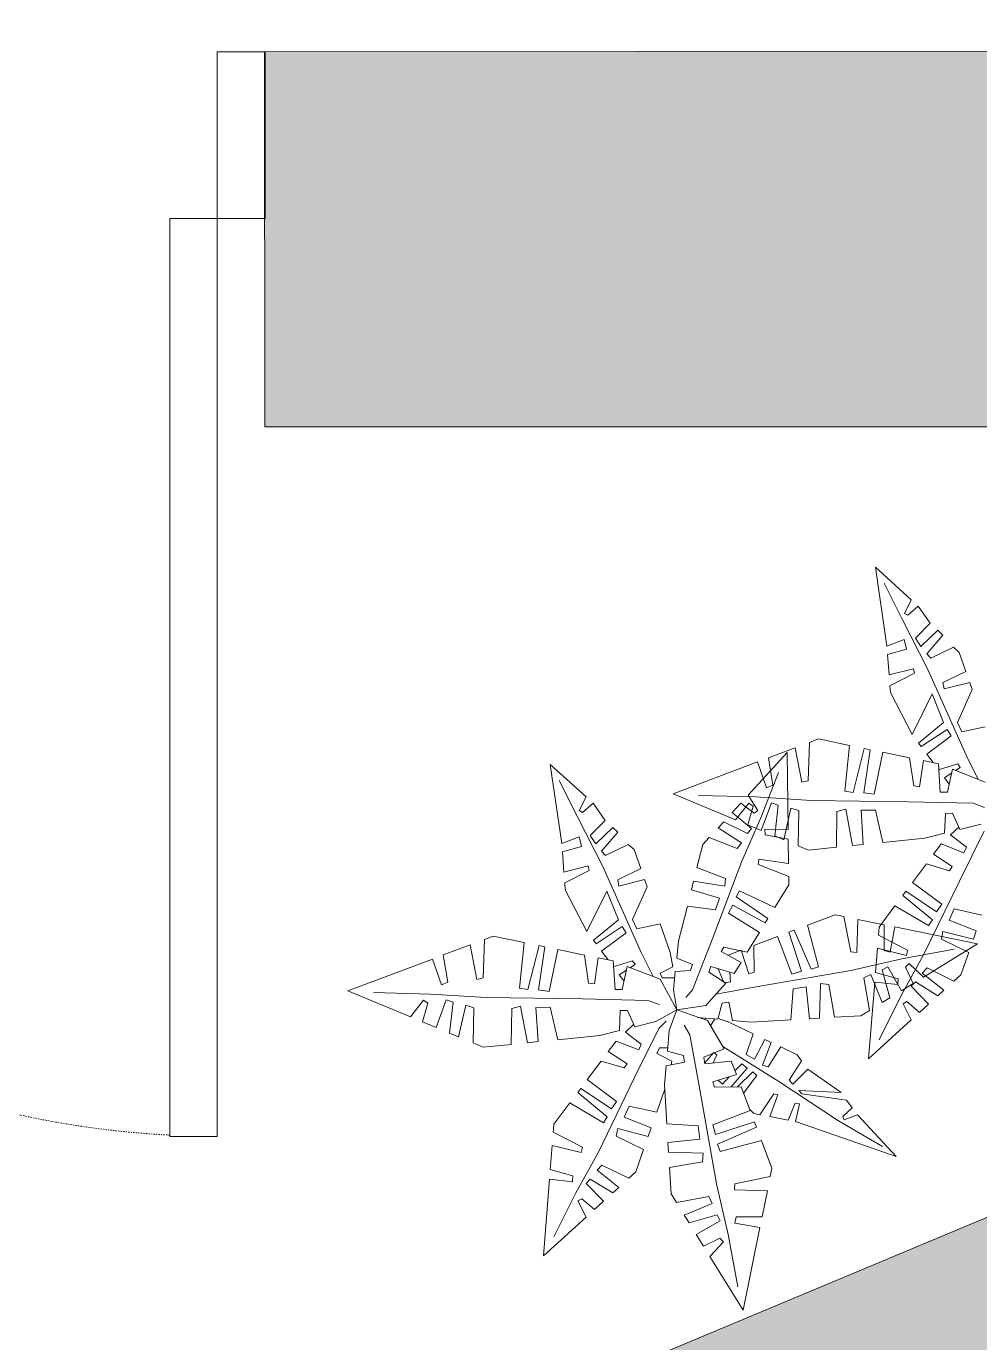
# Model space of a CAD drawing. Header units: millimetres. Extents: x 19901 to 42199, y 14545 to 21214.
# Drawn here: x 24257 to 24332.3, y 17520.2 to 17624.2 of the extents above; entities that cross this region are included whole.
import ezdxf

# ---------------------------------------------------------------- set-up
doc = ezdxf.new("R2010")
doc.units = ezdxf.units.MM
doc.linetypes.add('TRATTEGGIATA2', pattern=[0.375, 0.25, -0.125])
for name, color, linetype, lineweight in [('A-DOOR-FULL', 4, 'Continuous', 18), ('VEGETAZIONE', 94, 'Continuous', 5), ('vetro', 140, 'Continuous', 15), ('Wall', 7, 'Continuous', 20)]:
    doc.layers.add(name, color=color, linetype=linetype, lineweight=lineweight)

msp = doc.modelspace()

# ---------------------------------------------------------------- hatches: boundary and pattern name
at = {"layer": 'Wall', "true_color": 0x636466}
h = msp.add_hatch(color=251, dxfattribs=at)
h.dxf.hatch_style = 1
h.paths.add_polyline_path([(26447.66, 17149.14), (26357.68, 17111.46), (26380.85, 17056.12), (26470.84, 17093.8)])
h.paths.add_polyline_path([(26850.52, 17252.78), (26840.15, 17277.56), (26754.36, 17277.56), (26447.66, 17149.14), (26470.84, 17093.8)])
h.paths.add_polyline_path([(26827.35, 17308.13), (26754.36, 17277.56), (26840.15, 17277.56)])
h.paths.add_polyline_path([(26909.7, 17277.56), (26840.15, 17277.56), (26850.52, 17252.78)])
h.paths.add_polyline_path([(27263.82, 17425.85), (27240.65, 17481.19), (26827.35, 17308.13), (26840.15, 17277.56), (26909.7, 17277.56)])
h.paths.add_polyline_path([(27661.97, 17592.56), (27661.97, 17592.56), (27638.79, 17647.91), (27240.65, 17481.19), (27263.82, 17425.85)])
h.paths.add_polyline_path([(28226.14, 17828.81), (28202.97, 17884.15), (27733.61, 17687.61), (27733.61, 17622.56)])
h.paths.add_polyline_path([(27733.61, 17687.61), (27638.79, 17647.91), (27661.97, 17592.56), (27733.61, 17622.56)])
h.paths.add_polyline_path([(28334.5, 17939.23), (28202.97, 17884.15), (28226.14, 17828.81), (28357.68, 17883.88)])
h.paths.add_polyline_path([(25309.79, 17939.23), (25178.27, 17884.15), (25201.44, 17828.81), (25332.97, 17883.88)])
h.paths.add_polyline_path([(25178.27, 17884.15), (25083.35, 17844.41), (25106.52, 17789.06), (25201.44, 17828.81)])
h.paths.add_polyline_path([(25083.35, 17844.41), (24708.9, 17687.61), (24708.9, 17622.56), (25106.52, 17789.06)])
h.paths.add_polyline_path([(24708.9, 17622.56), (24708.9, 17687.61), (24458.74, 17582.86), (24481.91, 17527.52)])
h.paths.add_polyline_path([(24458.74, 17582.86), (24274.16, 17505.57), (24297.33, 17450.23), (24481.91, 17527.52)])
h.paths.add_polyline_path([(23648.16, 17243.44), (23332.97, 17111.46), (23356.14, 17056.12), (23671.33, 17188.1)])
h.paths.add_polyline_path([(23825.81, 17252.78), (23815.43, 17277.56), (23729.65, 17277.56), (23648.16, 17243.44), (23671.33, 17188.1)])
h.paths.add_polyline_path([(23802.64, 17308.13), (23729.65, 17277.56), (23815.43, 17277.56)])
h.paths.add_polyline_path([(23956.52, 17307.52), (23933.35, 17362.86), (23802.64, 17308.13), (23815.43, 17277.56), (23884.99, 17277.56)])
h.paths.add_polyline_path([(23884.99, 17277.56), (23815.43, 17277.56), (23825.81, 17252.78)])
h.paths.add_polyline_path([(24092.69, 17429.58), (23933.35, 17362.86), (23956.52, 17307.52), (24115.87, 17374.24)])
h = msp.add_hatch(color=251, dxfattribs=at)
h.dxf.hatch_style = 1
h.paths.add_polyline_path([(23986.52, 17592.56), (24115.87, 17592.56), (24115.87, 17622.19), (23956.52, 17622.56), (23956.52, 17372.56), (23986.52, 17385.13)])
h.paths.add_polyline_path([(24553.23, 17622.43), (24275.88, 17622.19), (24275.88, 17609.01), (24275.87, 17592.56), (24481.91, 17592.56)])
h.paths.add_polyline_path([(25106.52, 17622.56), (24708.9, 17622.56), (24637.25, 17592.56), (24694.25, 17592.56), (24694.25, 17592.56), (24697.25, 17592.56), (24754.25, 17592.56), (24754.25, 17592.56), (24757.25, 17592.56), (24784.25, 17592.56), (24784.25, 17592.56), (24787.25, 17592.56), (24934.25, 17592.56), (24934.25, 17592.56), (24937.25, 17592.56), (25076.52, 17592.56), (25076.52, 17502.56), (25076.52, 17490.06), (25086.52, 17490.06), (25086.52, 17575.06), (25096.52, 17575.06), (25096.52, 17490.06), (25106.52, 17490.06)])
h.paths.add_polyline_path([(24861.52, 17592.56), (24851.52, 17592.56), (24851.52, 17527.73), (24861.52, 17527.73)], flags=17)
h.paths.add_polyline_path([(25076.52, 17382.56), (24861.52, 17382.56), (24861.52, 17442.73), (24851.52, 17442.73), (24851.52, 17372.56), (25076.52, 17372.56)])
h.paths.add_polyline_path([(25106.52, 17410.06), (25076.52, 17410.06), (25076.52, 17227.56), (25084.02, 17227.56), (25084.02, 17347.56), (25099.02, 17347.56), (25099.02, 17227.56), (25106.52, 17227.56)])
h.paths.add_polyline_path([(25106.52, 17010.06), (25076.52, 17010.06), (25076.52, 16872.56), (25076.52, 16842.56), (25106.52, 16842.56)])
h.paths.add_polyline_path([(24786.52, 16967.56), (24756.52, 16967.56), (24756.52, 16962.56), (24756.52, 16842.56), (24786.52, 16842.56), (24786.52, 16872.56)])
h.paths.add_polyline_path([(24786.52, 17377.56), (24746.52, 17377.56), (24746.52, 17347.56), (24786.52, 17347.56)])
h.paths.add_polyline_path([(24396.52, 17377.56), (24356.52, 17377.56), (24356.52, 17347.56), (24368.39, 17347.56), (24396.52, 17347.56)])
h.paths.add_polyline_path([(24386.52, 16967.56), (24356.52, 16967.56), (24356.52, 16872.56), (24336.52, 16872.56), (24336.52, 16842.56), (24386.52, 16842.56)])
h.paths.add_polyline_path([(23986.52, 16962.56), (23986.52, 17320.08), (23956.52, 17307.52), (23956.52, 16842.56), (24119.02, 16842.56), (24119.02, 16850.06), (23999.02, 16850.06), (23999.02, 16865.06), (24119.02, 16865.06), (24119.02, 16872.56), (23986.52, 16872.56)])

# ---------------------------------------------------------------- linework, layer by layer
at = {"layer": 'A-DOOR-FULL'}
for p, q in [((24272.11, 17609.01), (24268.35, 17609.01)), ((24268.35, 17609.01), (24268.35, 17536.54)), ((24272.11, 17609.01), (24272.11, 17536.54)), ((24272.11, 17536.54), (24268.35, 17536.54))]:
    msp.add_line(p, q, dxfattribs=at)
msp.add_lwpolyline([(24275.88, 17622.19), (24275.88, 17609.01), (24272.11, 17609.01), (24272.11, 17622.19)], close=True, dxfattribs=at)
at = {"layer": 'A-DOOR-FULL', "linetype": 'TRATTEGGIATA2', "ltscale": 0.25}
msp.add_arc((24272.11, 17609.01), 72.47, 180, 267.0223, dxfattribs=at)
at = {"layer": 'VEGETAZIONE'}
for p, q in [((24324.97, 17575.24), (24324.07, 17581.48)), ((24324.07, 17581.48), (24326.9, 17578.91)), ((24326.21, 17577.34), (24324.77, 17580.22)), ((24326.9, 17578.91), (24326.36, 17577.83)), ((24326.36, 17577.83), (24326.62, 17577.69)), ((24326.62, 17577.69), (24327.45, 17578.41)), ((24327.45, 17578.41), (24328.39, 17577.06)), ((24328.21, 17573.42), (24326.21, 17577.34)), ((24328.39, 17577.06), (24327.22, 17575.88)), ((24326.34, 17575.77), (24324.97, 17575.24)), ((24326.52, 17575.01), (24326.34, 17575.77)), ((24327.22, 17575.88), (24327.66, 17575.21)), ((24327.66, 17575.21), (24329, 17576.5)), ((24329.4, 17576.13), (24328.12, 17574.64)), ((24329, 17576.5), (24329.4, 17576.13)), ((24329, 17576.5), (24329.4, 17576.13)), ((24325.02, 17574.59), (24326.52, 17575.01)), ((24325.14, 17572.98), (24325.02, 17574.59)), ((24328.12, 17574.64), (24328.44, 17574.29)), ((24328.44, 17574.29), (24330.22, 17575.17)), ((24330.22, 17575.17), (24330.69, 17574.75)), ((24330.69, 17574.75), (24331.21, 17573.25)), ((24327.07, 17573.46), (24325.14, 17572.98)), ((24325.21, 17572.12), (24327.14, 17573.11)), ((24327.14, 17573.11), (24327.07, 17573.46)), ((24331.24, 17566.64), (24328.21, 17573.42)), ((24331.21, 17573.25), (24329.4, 17572.37)), ((24325.25, 17571.58), (24325.21, 17572.12)), ((24326.96, 17568.28), (24325.25, 17571.58)), ((24328.54, 17571.48), (24326.96, 17568.28)), ((24329.45, 17569.21), (24328.54, 17571.48)), ((24329.4, 17572.37), (24329.49, 17571.87)), ((24329.49, 17571.87), (24331.51, 17572.38)), ((24331.71, 17571.82), (24330.56, 17569.23)), ((24331.51, 17572.38), (24331.71, 17571.82)), ((24331.51, 17572.38), (24331.71, 17571.82)), ((24327.48, 17567.59), (24329.45, 17569.21)), ((24329.73, 17568.67), (24327.68, 17567.32)), ((24330.06, 17568.18), (24329.73, 17568.67)), ((24330.56, 17569.23), (24330.89, 17568.49)), ((24330.89, 17568.49), (24332.73, 17568.89)), ((24318.87, 17567.65), (24318.76, 17564.61)), ((24319.57, 17567.92), (24318.87, 17567.65)), ((24322.01, 17567.41), (24319.57, 17567.92)), ((24321.65, 17563.8), (24322.01, 17567.41)), ((24327.68, 17567.32), (24327.48, 17567.59)), ((24327.68, 17567.32), (24327.48, 17567.59)), ((24328.12, 17566.73), (24330.06, 17568.18)), ((24317.1, 17566.84), (24314.03, 17563.49)), ((24317.73, 17567.23), (24315.62, 17566.43)), ((24315.62, 17566.43), (24315.98, 17564.28)), ((24317.18, 17560.78), (24317.1, 17566.84)), ((24318.27, 17564.5), (24317.73, 17567.23)), ((24323.19, 17567.17), (24322.3, 17563.7)), ((24323.14, 17563.67), (24323.65, 17567.07)), ((24323.65, 17567.07), (24323.19, 17567.17)), ((24323.65, 17567.07), (24323.19, 17567.17)), ((24324.66, 17566.87), (24323.97, 17563.55)), ((24326.77, 17566.43), (24324.66, 17566.87)), ((24327.09, 17564.21), (24326.77, 17566.43)), ((24328.63, 17566.05), (24328.12, 17566.73)), ((24332.18, 17564.73), (24331.24, 17566.64)), ((24299.3, 17559.67), (24298.4, 17565.91)), ((24298.4, 17565.91), (24301.23, 17563.34)), ((24314.77, 17566.11), (24308.09, 17563.6)), ((24315.47, 17564.07), (24314.77, 17566.11)), ((24315.01, 17561.7), (24316.41, 17565.27)), ((24327.86, 17566.21), (24327.55, 17564.14)), ((24329.04, 17565.96), (24327.86, 17566.21)), ((24329.04, 17565.96), (24329.18, 17563.71)), ((24330.57, 17565.96), (24329.04, 17565.49)), ((24329.51, 17564.86), (24330.09, 17565.24)), ((24329.75, 17563.72), (24330.15, 17565.53)), ((24332.73, 17564.52), (24330.15, 17565.53)), ((24330.39, 17565.44), (24330.76, 17565.68)), ((24330.76, 17565.68), (24330.57, 17565.96)), ((24300.54, 17561.77), (24299.1, 17564.65)), ((24315.98, 17564.28), (24315.47, 17564.07)), ((24318.76, 17564.61), (24318.27, 17564.5)), ((24327.55, 17564.14), (24327.09, 17564.21)), ((24329.89, 17564.35), (24329.51, 17564.86)), ((24301.23, 17563.34), (24300.69, 17562.27)), ((24308.09, 17563.6), (24313.03, 17561.54)), ((24314.61, 17563.35), (24310.1, 17563.46)), ((24314.03, 17563.49), (24314.78, 17562.28)), ((24319, 17563.07), (24314.61, 17563.35)), ((24322.3, 17563.7), (24321.65, 17563.8)), ((24323.97, 17563.55), (24323.14, 17563.67)), ((24329.18, 17563.71), (24329.75, 17563.72)), ((24300.69, 17562.27), (24300.95, 17562.12)), ((24300.95, 17562.12), (24301.78, 17562.84)), ((24301.78, 17562.84), (24302.72, 17561.49)), ((24313.43, 17562.84), (24312.77, 17562.12)), ((24312.77, 17562.12), (24314.28, 17560.84)), ((24313.03, 17561.54), (24314.07, 17562.86)), ((24314.49, 17562.07), (24313.43, 17562.84)), ((24314.41, 17562.62), (24313.99, 17561.14)), ((24314.07, 17562.86), (24314.41, 17562.62)), ((24314.78, 17562.28), (24314.49, 17562.07)), ((24315.05, 17560.7), (24315.86, 17562.88)), ((24315.86, 17562.88), (24316.4, 17562.7)), ((24316.4, 17562.7), (24316.12, 17560.26)), ((24316.83, 17559.96), (24317.4, 17562.46)), ((24317.4, 17562.46), (24318.03, 17562.27)), ((24318.03, 17562.27), (24317.97, 17559.48)), ((24326.62, 17562.96), (24319, 17563.07)), ((24320.99, 17559.37), (24321.03, 17562.2)), ((24321.03, 17562.2), (24321.72, 17562.38)), ((24321.72, 17562.38), (24322.27, 17559.5)), ((24322.93, 17562.29), (24324.07, 17562.31)), ((24323.1, 17559.58), (24322.93, 17562.29)), ((24324.07, 17562.31), (24324.66, 17559.74)), ((24331.78, 17562.85), (24326.62, 17562.96)), ((24332.68, 17562.52), (24331.78, 17562.85)), ((24302.54, 17557.85), (24300.54, 17561.77)), ((24302.72, 17561.49), (24301.55, 17560.31)), ((24312.11, 17561.39), (24311.66, 17560.91)), ((24312.11, 17561.39), (24311.66, 17560.91)), ((24313.98, 17560.46), (24312.11, 17561.39)), ((24313.52, 17558.28), (24315.01, 17561.7)), ((24313.99, 17561.14), (24315.05, 17560.7)), ((24329.59, 17562.04), (24329.53, 17560.47)), ((24330.16, 17562.05), (24329.59, 17562.04)), ((24330.74, 17560.77), (24330.16, 17562.05)), ((24330.74, 17560.77), (24332.41, 17561.19)), ((24300.67, 17560.2), (24299.3, 17559.67)), ((24300.85, 17559.44), (24300.67, 17560.2)), ((24301.55, 17560.31), (24301.99, 17559.65)), ((24301.99, 17559.65), (24303.33, 17560.94)), ((24303.73, 17560.57), (24302.45, 17559.07)), ((24303.33, 17560.94), (24303.73, 17560.57)), ((24303.33, 17560.94), (24303.73, 17560.57)), ((24310.95, 17560.13), (24310.44, 17559.58)), ((24313.16, 17559.28), (24310.95, 17560.13)), ((24311.66, 17560.91), (24313.49, 17559.73)), ((24314.28, 17560.84), (24313.98, 17560.46)), ((24315.34, 17560.8), (24317.18, 17560.78)), ((24315.36, 17560.34), (24315.34, 17560.8)), ((24317.19, 17560), (24315.36, 17560.34)), ((24316.12, 17560.26), (24316.83, 17559.96)), ((24316.12, 17560.26), (24316.83, 17559.96)), ((24324.66, 17559.74), (24327.98, 17560.08)), ((24327.98, 17560.08), (24329.53, 17560.47)), ((24330.66, 17560.96), (24330, 17560.34)), ((24331.25, 17559.37), (24330, 17560.34)), ((24332.65, 17560.63), (24330.7, 17556.69)), ((24299.35, 17559.02), (24300.85, 17559.44)), ((24299.47, 17557.41), (24299.35, 17559.02)), ((24302.45, 17559.07), (24302.77, 17558.72)), ((24302.77, 17558.72), (24304.55, 17559.6)), ((24304.55, 17559.6), (24305.02, 17559.18)), ((24305.02, 17559.18), (24305.54, 17557.69)), ((24310.44, 17559.58), (24309.98, 17557.76)), ((24313.49, 17559.73), (24313.16, 17559.28)), ((24317.21, 17558.08), (24317.19, 17560)), ((24317.97, 17559.48), (24318.78, 17559.15)), ((24318.78, 17559.15), (24320.99, 17559.37)), ((24322.27, 17559.5), (24323.1, 17559.58)), ((24322.27, 17559.5), (24323.1, 17559.58)), ((24329.27, 17559.64), (24328.65, 17558.82)), ((24329.27, 17559.64), (24331.05, 17558.93)), ((24331.05, 17558.93), (24331.25, 17559.37)), ((24311.22, 17552.22), (24313.52, 17558.28)), ((24314.82, 17558.02), (24314.87, 17558.44)), ((24317.22, 17557.05), (24314.82, 17558.02)), ((24314.87, 17558.44), (24317.21, 17558.08)), ((24328.09, 17558.06), (24326.99, 17556.6)), ((24329.91, 17557.51), (24328.09, 17558.06)), ((24328.65, 17558.82), (24330.13, 17557.84)), ((24301.4, 17557.89), (24299.47, 17557.41)), ((24299.54, 17556.55), (24301.47, 17557.54)), ((24301.47, 17557.54), (24301.4, 17557.89)), ((24305.57, 17551.07), (24302.54, 17557.85)), ((24305.54, 17557.69), (24303.73, 17556.8)), ((24309.98, 17557.76), (24312.23, 17556.9)), ((24312.23, 17556.9), (24312.17, 17556.3)), ((24317.23, 17556.41), (24317.22, 17557.05)), ((24330.13, 17557.84), (24329.91, 17557.51)), ((24299.58, 17556.02), (24299.54, 17556.55)), ((24301.29, 17552.71), (24299.58, 17556.02)), ((24302.87, 17555.91), (24301.29, 17552.71)), ((24303.78, 17553.64), (24302.87, 17555.91)), ((24303.73, 17556.8), (24303.82, 17556.3)), ((24303.82, 17556.3), (24305.84, 17556.82)), ((24306.04, 17556.25), (24304.89, 17553.66)), ((24305.84, 17556.82), (24306.04, 17556.25)), ((24305.84, 17556.82), (24306.04, 17556.25)), ((24309.71, 17556.69), (24309.54, 17556.01)), ((24309.71, 17556.69), (24309.54, 17556.01)), ((24309.54, 17556.01), (24311.75, 17555.36)), ((24312.17, 17556.3), (24309.71, 17556.69)), ((24313.07, 17555.45), (24313.33, 17555.94)), ((24313.33, 17555.94), (24316.12, 17554.61)), ((24316.12, 17554.61), (24317.23, 17556.41)), ((24326.47, 17555.9), (24326.23, 17555.57)), ((24326.47, 17555.9), (24326.23, 17555.57)), ((24328.9, 17554.28), (24326.47, 17555.9)), ((24326.99, 17556.6), (24329.3, 17554.87)), ((24330.7, 17556.69), (24327.87, 17550.87)), ((24311.75, 17555.36), (24311.44, 17554.44)), ((24315.58, 17553.74), (24313.07, 17555.45)), ((24326.23, 17555.57), (24328.57, 17553.64)), ((24329.3, 17554.87), (24328.9, 17554.28)), ((24309.22, 17554.72), (24308.52, 17551.96)), ((24311.44, 17554.44), (24309.22, 17554.72)), ((24312.46, 17554.16), (24312.8, 17554.79)), ((24314.91, 17552.65), (24312.46, 17554.16)), ((24312.8, 17554.79), (24315.37, 17553.39)), ((24318.71, 17553.22), (24320.89, 17554.04)), ((24320.89, 17554.04), (24321.57, 17553.9)), ((24321.57, 17553.9), (24322.12, 17551.11)), ((24325.61, 17554.75), (24324.35, 17553.06)), ((24328.27, 17553.18), (24325.61, 17554.75)), ((24329.89, 17553.62), (24330.29, 17554.5)), ((24330.29, 17554.5), (24332.47, 17554.02)), ((24301.81, 17552.02), (24303.78, 17553.64)), ((24304.06, 17553.11), (24302.01, 17551.75)), ((24304.39, 17552.61), (24304.06, 17553.11)), ((24304.89, 17553.66), (24305.22, 17552.92)), ((24305.22, 17552.92), (24307.06, 17553.32)), ((24307.06, 17553.32), (24307.85, 17551.06)), ((24315.37, 17553.39), (24315.58, 17553.74)), ((24315.37, 17553.39), (24315.58, 17553.74)), ((24317.24, 17552.66), (24317.66, 17552.82)), ((24317.24, 17552.66), (24317.66, 17552.82)), ((24317.66, 17552.82), (24318.99, 17549.75)), ((24319.57, 17549.93), (24318.71, 17553.22)), ((24322.59, 17551.07), (24322.69, 17553.67)), ((24322.69, 17553.67), (24324.75, 17553.25)), ((24324.35, 17553.06), (24324.3, 17552.43)), ((24324.75, 17553.25), (24324.75, 17551.21)), ((24325.24, 17551.09), (24325.59, 17553.08)), ((24325.59, 17553.08), (24332.13, 17551.75)), ((24328.57, 17553.64), (24328.27, 17553.18)), ((24332.03, 17552.77), (24329.89, 17553.62)), ((24331.8, 17552.1), (24332.03, 17552.77)), ((24331.8, 17552.1), (24332.03, 17552.77)), ((24293.2, 17552.09), (24293.09, 17549.05)), ((24293.9, 17552.35), (24293.2, 17552.09)), ((24296.34, 17551.85), (24293.9, 17552.35)), ((24295.98, 17548.23), (24296.34, 17551.85)), ((24302.01, 17551.75), (24301.81, 17552.02)), ((24302.01, 17551.75), (24301.81, 17552.02)), ((24302.45, 17551.16), (24304.39, 17552.61)), ((24308.52, 17551.96), (24308.38, 17550.61)), ((24309.63, 17548.12), (24311.22, 17552.22)), ((24313.95, 17551.09), (24314.91, 17552.65)), ((24314.46, 17551.61), (24316.34, 17552.32)), ((24316.34, 17552.32), (24317.47, 17549.36)), ((24318.22, 17549.59), (24317.24, 17552.66)), ((24324.3, 17552.43), (24326.6, 17551.25)), ((24332.13, 17551.75), (24327.87, 17549.12)), ((24329.28, 17552.12), (24329.39, 17552.72)), ((24331.44, 17551.07), (24329.28, 17552.12)), ((24329.39, 17552.72), (24331.8, 17552.1)), ((24292.06, 17551.66), (24289.95, 17550.87)), ((24289.95, 17550.87), (24290.31, 17548.71)), ((24292.6, 17548.93), (24292.06, 17551.66)), ((24297.52, 17551.6), (24296.63, 17548.14)), ((24297.47, 17548.1), (24297.98, 17551.51)), ((24297.98, 17551.51), (24297.52, 17551.6)), ((24297.98, 17551.51), (24297.52, 17551.6)), ((24298.99, 17551.3), (24298.3, 17547.98)), ((24301.1, 17550.86), (24298.99, 17551.3)), ((24301.42, 17548.64), (24301.1, 17550.86)), ((24302.96, 17550.48), (24302.45, 17551.16)), ((24306.51, 17549.17), (24305.57, 17551.07)), ((24307.85, 17551.06), (24308.07, 17549.94)), ((24311.9, 17551.13), (24312.09, 17551.48)), ((24313.46, 17550.28), (24311.9, 17551.13)), ((24312.09, 17551.48), (24313.95, 17551.09)), ((24312.43, 17550.84), (24313.48, 17551.24)), ((24313.48, 17551.24), (24314.08, 17549.38)), ((24314.49, 17549.51), (24314.46, 17551.61)), ((24322.12, 17551.11), (24322.59, 17551.07)), ((24324.22, 17551.4), (24324.07, 17549.49)), ((24326.51, 17550.83), (24324.22, 17551.4)), ((24324.75, 17551.21), (24325.24, 17551.09)), ((24327.87, 17550.87), (24326.07, 17547.6)), ((24326.14, 17550.55), (24330.29, 17551.32)), ((24326.6, 17551.25), (24326.51, 17550.83)), ((24330.81, 17549.29), (24331.44, 17551.07)), ((24289.1, 17550.54), (24282.42, 17548.03)), ((24289.8, 17548.5), (24289.1, 17550.54)), ((24302.19, 17550.64), (24301.88, 17548.58)), ((24303.37, 17550.39), (24302.19, 17550.64)), ((24303.37, 17550.39), (24303.51, 17548.14)), ((24304.9, 17550.39), (24303.37, 17549.93)), ((24303.84, 17549.29), (24304.42, 17549.67)), ((24304.08, 17548.15), (24304.48, 17549.96)), ((24307.06, 17548.95), (24304.48, 17549.96)), ((24304.72, 17549.87), (24305.09, 17550.11)), ((24305.09, 17550.11), (24304.9, 17550.39)), ((24307.06, 17549.43), (24308.07, 17549.94)), ((24308.27, 17549.55), (24309.47, 17549.65)), ((24309.63, 17550.11), (24308.38, 17550.61)), ((24309.47, 17549.65), (24309.63, 17550.11)), ((24311.08, 17549.95), (24310.92, 17549.5)), ((24312.92, 17549.41), (24311.08, 17549.95)), ((24312.07, 17548.76), (24311.66, 17549.78)), ((24312.92, 17549.41), (24313.46, 17550.28)), ((24315.11, 17548.42), (24322.13, 17549.65)), ((24318.99, 17549.75), (24319.57, 17549.93)), ((24322.13, 17549.65), (24326.14, 17550.55)), ((24325.06, 17549.93), (24324.59, 17549.69)), ((24324.59, 17549.69), (24325.21, 17547.48)), ((24326.13, 17548.04), (24325.06, 17549.93)), ((24326.72, 17550.19), (24326.44, 17549.91)), ((24326.44, 17549.91), (24327.04, 17548.61)), ((24327.87, 17549.12), (24326.72, 17550.19)), ((24327.76, 17549.42), (24328.14, 17549.84)), ((24328.14, 17549.84), (24330.26, 17548.79)), ((24290.31, 17548.71), (24289.8, 17548.5)), ((24293.09, 17549.05), (24292.6, 17548.93)), ((24301.88, 17548.58), (24301.42, 17548.64)), ((24304.22, 17548.79), (24303.84, 17549.29)), ((24307.23, 17549.06), (24307.06, 17549.43)), ((24308.38, 17546.53), (24307.06, 17548.95)), ((24308.23, 17549.07), (24307.23, 17549.06)), ((24308.27, 17549.55), (24308.13, 17548.1)), ((24310.69, 17546.88), (24312.25, 17548.65)), ((24310.92, 17549.5), (24312.25, 17548.65)), ((24312.63, 17548.74), (24312.11, 17548.66)), ((24312.56, 17549.51), (24312.63, 17548.74)), ((24314.08, 17549.38), (24314.49, 17549.51)), ((24317.47, 17549.36), (24318.22, 17549.59)), ((24319.72, 17548.61), (24319.64, 17545.87)), ((24320.38, 17548.54), (24319.72, 17548.61)), ((24323.7, 17549.32), (24323.14, 17549.05)), ((24323.14, 17549.05), (24323.61, 17546.49)), ((24324.01, 17548.72), (24323.53, 17542.67)), ((24324.6, 17547.1), (24323.7, 17549.32)), ((24325.83, 17548.52), (24324.01, 17548.72)), ((24324.07, 17549.49), (24325.85, 17548.98)), ((24325.85, 17548.98), (24325.83, 17548.52)), ((24327.04, 17548.61), (24326.13, 17548.04)), ((24326.89, 17548.39), (24327.22, 17548.74)), ((24327.22, 17548.74), (24329, 17547.64)), ((24329.48, 17548.08), (24327.76, 17549.42)), ((24330.26, 17548.79), (24330.81, 17549.29)), ((24282.42, 17548.03), (24287.36, 17545.97)), ((24288.94, 17547.78), (24284.43, 17547.89)), ((24293.33, 17547.5), (24288.94, 17547.78)), ((24296.63, 17548.14), (24295.98, 17548.23)), ((24298.3, 17547.98), (24297.47, 17548.1)), ((24303.51, 17548.14), (24304.08, 17548.15)), ((24308.13, 17548.1), (24308.38, 17546.53)), ((24309.11, 17547.5), (24309.63, 17548.12)), ((24311.47, 17547.76), (24315.11, 17548.42)), ((24317.56, 17548.2), (24317.4, 17545.74)), ((24318.61, 17548.35), (24317.56, 17548.2)), ((24318.85, 17545.82), (24318.61, 17548.35)), ((24320.84, 17545.94), (24320.38, 17548.54)), ((24326.07, 17547.6), (24324.36, 17544.17)), ((24328.27, 17546.98), (24326.89, 17548.39)), ((24329, 17547.64), (24329.48, 17548.08)), ((24329, 17547.64), (24329.48, 17548.08)), ((24287.36, 17545.97), (24288.4, 17547.3)), ((24288.74, 17547.06), (24288.32, 17545.58)), ((24288.4, 17547.3), (24288.74, 17547.06)), ((24289.38, 17545.13), (24290.19, 17547.31)), ((24290.19, 17547.31), (24290.73, 17547.14)), ((24290.73, 17547.14), (24290.45, 17544.69)), ((24291.16, 17544.39), (24291.73, 17546.89)), ((24291.73, 17546.89), (24292.36, 17546.7)), ((24292.36, 17546.7), (24292.3, 17543.92)), ((24300.95, 17547.39), (24293.33, 17547.5)), ((24295.32, 17543.8), (24295.36, 17546.63)), ((24295.36, 17546.63), (24296.05, 17546.81)), ((24296.05, 17546.81), (24296.6, 17543.93)), ((24297.26, 17546.72), (24298.4, 17546.74)), ((24297.43, 17544.02), (24297.26, 17546.72)), ((24298.4, 17546.74), (24298.99, 17544.17)), ((24306.11, 17547.28), (24300.95, 17547.39)), ((24307.01, 17546.96), (24306.11, 17547.28)), ((24306.74, 17545.62), (24308.38, 17546.53)), ((24307.78, 17544.89), (24308.38, 17546.53)), ((24308.38, 17546.53), (24310.69, 17546.88)), ((24308.38, 17546.53), (24310.81, 17545.68)), ((24311.62, 17545.79), (24311.98, 17547.06)), ((24311.98, 17547.06), (24312.5, 17547.14)), ((24312.5, 17547.14), (24312.79, 17545.69)), ((24325.21, 17547.48), (24324.6, 17547.1)), ((24325.21, 17547.48), (24324.6, 17547.1)), ((24326.25, 17547.01), (24326.56, 17547.18)), ((24326.89, 17545.73), (24326.25, 17547.01)), ((24326.56, 17547.18), (24327.55, 17546.32)), ((24327.55, 17546.32), (24328.27, 17546.98)), ((24288.32, 17545.58), (24289.38, 17545.13)), ((24303.92, 17546.48), (24303.86, 17544.9)), ((24304.49, 17546.49), (24303.92, 17546.48)), ((24305.07, 17545.2), (24304.49, 17546.49)), ((24305.07, 17545.2), (24306.74, 17545.62)), ((24307.55, 17545.63), (24306.98, 17545.06)), ((24311.62, 17545.79), (24310.02, 17545.93)), ((24310.64, 17545.88), (24310.62, 17545.74)), ((24310.81, 17545.68), (24312.12, 17543.45)), ((24311.04, 17545.28), (24311.39, 17545.81)), ((24312.45, 17545.59), (24311.64, 17545.84)), ((24314.42, 17544.64), (24312.45, 17545.59)), ((24314.27, 17545.56), (24312.79, 17545.69)), ((24317.4, 17545.74), (24314.27, 17545.56)), ((24319.64, 17545.87), (24318.85, 17545.82)), ((24319.64, 17545.87), (24318.85, 17545.82)), ((24322.91, 17546.06), (24320.84, 17545.94)), ((24323.61, 17546.49), (24322.91, 17546.06)), ((24323.53, 17542.67), (24326.89, 17545.73)), ((24290.45, 17544.69), (24291.16, 17544.39)), ((24290.45, 17544.69), (24291.16, 17544.39)), ((24298.99, 17544.17), (24302.31, 17544.51)), ((24302.31, 17544.51), (24303.86, 17544.9)), ((24304.99, 17545.39), (24304.33, 17544.77)), ((24305.58, 17543.81), (24304.33, 17544.77)), ((24306.98, 17545.06), (24305.03, 17541.13)), ((24307.65, 17543.28), (24307.78, 17544.89)), ((24308.97, 17545.33), (24309.41, 17544.55)), ((24309.41, 17544.55), (24310.28, 17539.8)), ((24313.87, 17543.01), (24314.42, 17544.64)), ((24292.3, 17543.92), (24293.11, 17543.58)), ((24293.11, 17543.58), (24295.32, 17543.8)), ((24296.6, 17543.93), (24297.43, 17544.02)), ((24296.6, 17543.93), (24297.43, 17544.02)), ((24303.6, 17544.07), (24302.98, 17543.25)), ((24303.6, 17544.07), (24305.38, 17543.37)), ((24305.38, 17543.37), (24305.58, 17543.81)), ((24307.01, 17543.52), (24306.81, 17543.08)), ((24307.67, 17543.52), (24307.01, 17543.52)), ((24310.51, 17542.8), (24312.12, 17543.45)), ((24312, 17543.66), (24312.23, 17543.51)), ((24312.23, 17543.51), (24316.45, 17540.86)), ((24315.34, 17544.2), (24314.51, 17542.63)), ((24315.16, 17542.17), (24315.83, 17543.96)), ((24315.83, 17543.96), (24315.34, 17544.2)), ((24315.83, 17543.96), (24315.34, 17544.2)), ((24316.6, 17543.6), (24315.61, 17542.04)), ((24317.9, 17542.97), (24316.6, 17543.6)), ((24302.42, 17542.49), (24301.32, 17541.03)), ((24304.24, 17541.94), (24302.42, 17542.49)), ((24302.98, 17543.25), (24304.46, 17542.27)), ((24306.81, 17543.08), (24308, 17542.47)), ((24308.99, 17542.41), (24307.55, 17542.12)), ((24307.65, 17543.28), (24308.92, 17542.93)), ((24307.95, 17542.2), (24308, 17542.47)), ((24308.92, 17542.93), (24308.99, 17542.41)), ((24310.59, 17542.28), (24310.51, 17542.8)), ((24310.58, 17542.31), (24311.31, 17543.17)), ((24312.69, 17542.49), (24310.59, 17542.28)), ((24311.54, 17542.98), (24311.27, 17542.35)), ((24311.31, 17543.17), (24311.54, 17542.98)), ((24312.69, 17542.49), (24313.09, 17541.43)), ((24314.51, 17542.63), (24313.87, 17543.01)), ((24317.26, 17540.97), (24318.24, 17542.51)), ((24318.24, 17542.51), (24317.9, 17542.97)), ((24304.46, 17542.27), (24304.24, 17541.94)), ((24307.42, 17540.63), (24307.55, 17542.12)), ((24313.09, 17541.43), (24311.23, 17540.84)), ((24313.93, 17541.93), (24312.68, 17540.45)), ((24312.98, 17541.72), (24313.51, 17542.28)), ((24313.18, 17540.45), (24314.39, 17541.63)), ((24313.51, 17542.28), (24313.93, 17541.93)), ((24314.71, 17541.35), (24313.66, 17539.95)), ((24314.39, 17541.63), (24314.71, 17541.35)), ((24315.61, 17542.04), (24315.16, 17542.17)), ((24318.72, 17541.85), (24317.55, 17540.65)), ((24321.35, 17540), (24318.72, 17541.85)), ((24321.35, 17540), (24318.72, 17541.85)), ((24300.8, 17540.33), (24300.56, 17540.01)), ((24300.8, 17540.33), (24300.56, 17540.01)), ((24303.23, 17538.71), (24300.8, 17540.33)), ((24301.32, 17541.03), (24303.63, 17539.3)), ((24305.03, 17541.13), (24302.2, 17535.3)), ((24306.8, 17538.46), (24307.44, 17540.27)), ((24307.6, 17537.52), (24307.42, 17540.63)), ((24311.23, 17540.84), (24311.36, 17540.42)), ((24311.36, 17540.42), (24313.46, 17540.46)), ((24311.66, 17540.98), (24311.99, 17540.67)), ((24311.99, 17540.67), (24312.55, 17541.26)), ((24313.46, 17540.46), (24314.18, 17538.58)), ((24316.45, 17540.86), (24321.14, 17537.76)), ((24317.55, 17540.65), (24317.26, 17540.97)), ((24300.56, 17540.01), (24302.9, 17538.07)), ((24303.63, 17539.3), (24303.23, 17538.71)), ((24310.28, 17539.8), (24311.52, 17532.79)), ((24314.95, 17538.25), (24316.05, 17539.91)), ((24316.36, 17539.81), (24315.73, 17538.1)), ((24316.05, 17539.91), (24316.36, 17539.81)), ((24318.02, 17540.17), (24321.35, 17540)), ((24318.26, 17539.89), (24318.02, 17540.17)), ((24321.79, 17539.39), (24318.26, 17539.89)), ((24322.24, 17538.78), (24321.79, 17539.39)), ((24299.94, 17539.19), (24298.68, 17537.49)), ((24302.6, 17537.61), (24299.94, 17539.19)), ((24304.22, 17538.05), (24304.62, 17538.93)), ((24304.62, 17538.93), (24306.8, 17538.46)), ((24314.18, 17538.58), (24311.22, 17537.45)), ((24314.15, 17538.65), (24314.47, 17538.34)), ((24314.47, 17538.34), (24314.95, 17538.25)), ((24317.18, 17537.83), (24317.72, 17539.15)), ((24317.72, 17539.15), (24318.07, 17539.1)), ((24318.07, 17539.1), (24317.77, 17537.72)), ((24321.5, 17538.1), (24322.24, 17538.78)), ((24322.64, 17538.23), (24321.61, 17537.85)), ((24325.7, 17534.96), (24322.64, 17538.23)), ((24298.68, 17537.49), (24298.63, 17536.86)), ((24302.9, 17538.07), (24302.6, 17537.61)), ((24303.61, 17536.56), (24303.72, 17537.15)), ((24303.72, 17537.15), (24306.13, 17536.54)), ((24306.36, 17537.21), (24304.22, 17538.05)), ((24306.13, 17536.54), (24306.36, 17537.21)), ((24306.13, 17536.54), (24306.36, 17537.21)), ((24310.06, 17537.36), (24307.6, 17537.52)), ((24310.21, 17536.31), (24310.06, 17537.36)), ((24311.22, 17537.45), (24311.45, 17536.7)), ((24311.45, 17536.7), (24314.52, 17537.68)), ((24314.68, 17537.27), (24311.61, 17535.93)), ((24314.52, 17537.68), (24314.68, 17537.27)), ((24314.52, 17537.68), (24314.68, 17537.27)), ((24315.73, 17538.1), (24317.18, 17537.83)), ((24317.77, 17537.72), (24325.7, 17534.96)), ((24321.14, 17537.76), (24324.62, 17535.73)), ((24321.61, 17537.85), (24321.5, 17538.1)), ((24298.63, 17536.86), (24300.93, 17535.68)), ((24305.77, 17535.5), (24303.61, 17536.56)), ((24307.69, 17536.06), (24310.21, 17536.31)), ((24311.8, 17535.35), (24315.08, 17536.22)), ((24315.08, 17536.22), (24315.9, 17534.04)), ((24298.55, 17535.83), (24298.4, 17533.92)), ((24300.84, 17535.26), (24298.55, 17535.83)), ((24302.2, 17535.3), (24300.4, 17532.03)), ((24300.93, 17535.68), (24300.84, 17535.26)), ((24305.14, 17533.73), (24305.77, 17535.5)), ((24307.74, 17535.28), (24307.69, 17536.06)), ((24307.74, 17535.28), (24307.69, 17536.06)), ((24310.47, 17535.2), (24307.74, 17535.28)), ((24310.41, 17534.54), (24310.47, 17535.2)), ((24311.61, 17535.93), (24311.8, 17535.35)), ((24302.09, 17533.86), (24302.47, 17534.27)), ((24302.47, 17534.27), (24304.59, 17533.23)), ((24307.81, 17534.08), (24310.41, 17534.54)), ((24307.93, 17532.01), (24307.81, 17534.08)), ((24315.9, 17534.04), (24315.77, 17533.36)), ((24298.34, 17533.15), (24297.86, 17527.1)), ((24300.16, 17532.95), (24298.34, 17533.15)), ((24298.4, 17533.92), (24300.18, 17533.42)), ((24300.18, 17533.42), (24300.16, 17532.95)), ((24301.22, 17532.82), (24301.55, 17533.17)), ((24301.55, 17533.17), (24303.33, 17532.07)), ((24303.81, 17532.51), (24302.09, 17533.86)), ((24304.59, 17533.23), (24305.14, 17533.73)), ((24315.77, 17533.36), (24312.98, 17532.8)), ((24300.4, 17532.03), (24298.69, 17528.6)), ((24302.6, 17531.42), (24301.22, 17532.82)), ((24303.33, 17532.07), (24303.81, 17532.51)), ((24303.33, 17532.07), (24303.81, 17532.51)), ((24308.36, 17531.31), (24307.93, 17532.01)), ((24311.52, 17532.79), (24312.43, 17528.79)), ((24312.98, 17532.8), (24312.94, 17532.33)), ((24312.94, 17532.33), (24315.54, 17532.25)), ((24315.54, 17532.25), (24315.12, 17530.18)), ((24300.58, 17531.44), (24300.89, 17531.61)), ((24301.22, 17530.16), (24300.58, 17531.44)), ((24300.89, 17531.61), (24301.88, 17530.76)), ((24301.88, 17530.76), (24302.6, 17531.42)), ((24310.92, 17531.78), (24308.36, 17531.31)), ((24308.97, 17530.33), (24311.19, 17531.23)), ((24311.19, 17531.23), (24310.92, 17531.78)), ((24297.86, 17527.1), (24301.22, 17530.16)), ((24309.35, 17529.72), (24308.97, 17530.33)), ((24309.35, 17529.72), (24308.97, 17530.33)), ((24311.57, 17530.34), (24309.35, 17529.72)), ((24309.92, 17528.8), (24311.81, 17529.87)), ((24311.81, 17529.87), (24311.57, 17530.34)), ((24313.08, 17530.18), (24312.96, 17529.69)), ((24315.12, 17530.18), (24313.08, 17530.18)), ((24312.96, 17529.69), (24314.95, 17529.34)), ((24314.95, 17529.34), (24313.63, 17522.81)), ((24310.49, 17527.88), (24309.92, 17528.8)), ((24311.79, 17528.49), (24310.49, 17527.88)), ((24311, 17527.06), (24312.06, 17528.21)), ((24312.06, 17528.21), (24311.79, 17528.49)), ((24312.43, 17528.79), (24313.2, 17524.65)), ((24313.63, 17522.81), (24311, 17527.06))]:
    msp.add_line(p, q, dxfattribs=at)
at = {"layer": 'vetro'}
msp.add_line((24458.74, 17582.86), (24274.16, 17505.57), dxfattribs=at)
at = {"layer": 'Wall'}
for p, q in [((24275.87, 17622.19), (24553.23, 17622.43)), ((24275.87, 17592.56), (24275.84, 17622.19)), ((24481.91, 17592.56), (24275.87, 17592.56))]:
    msp.add_line(p, q, dxfattribs=at)

doc.saveas('drawing.dxf')
